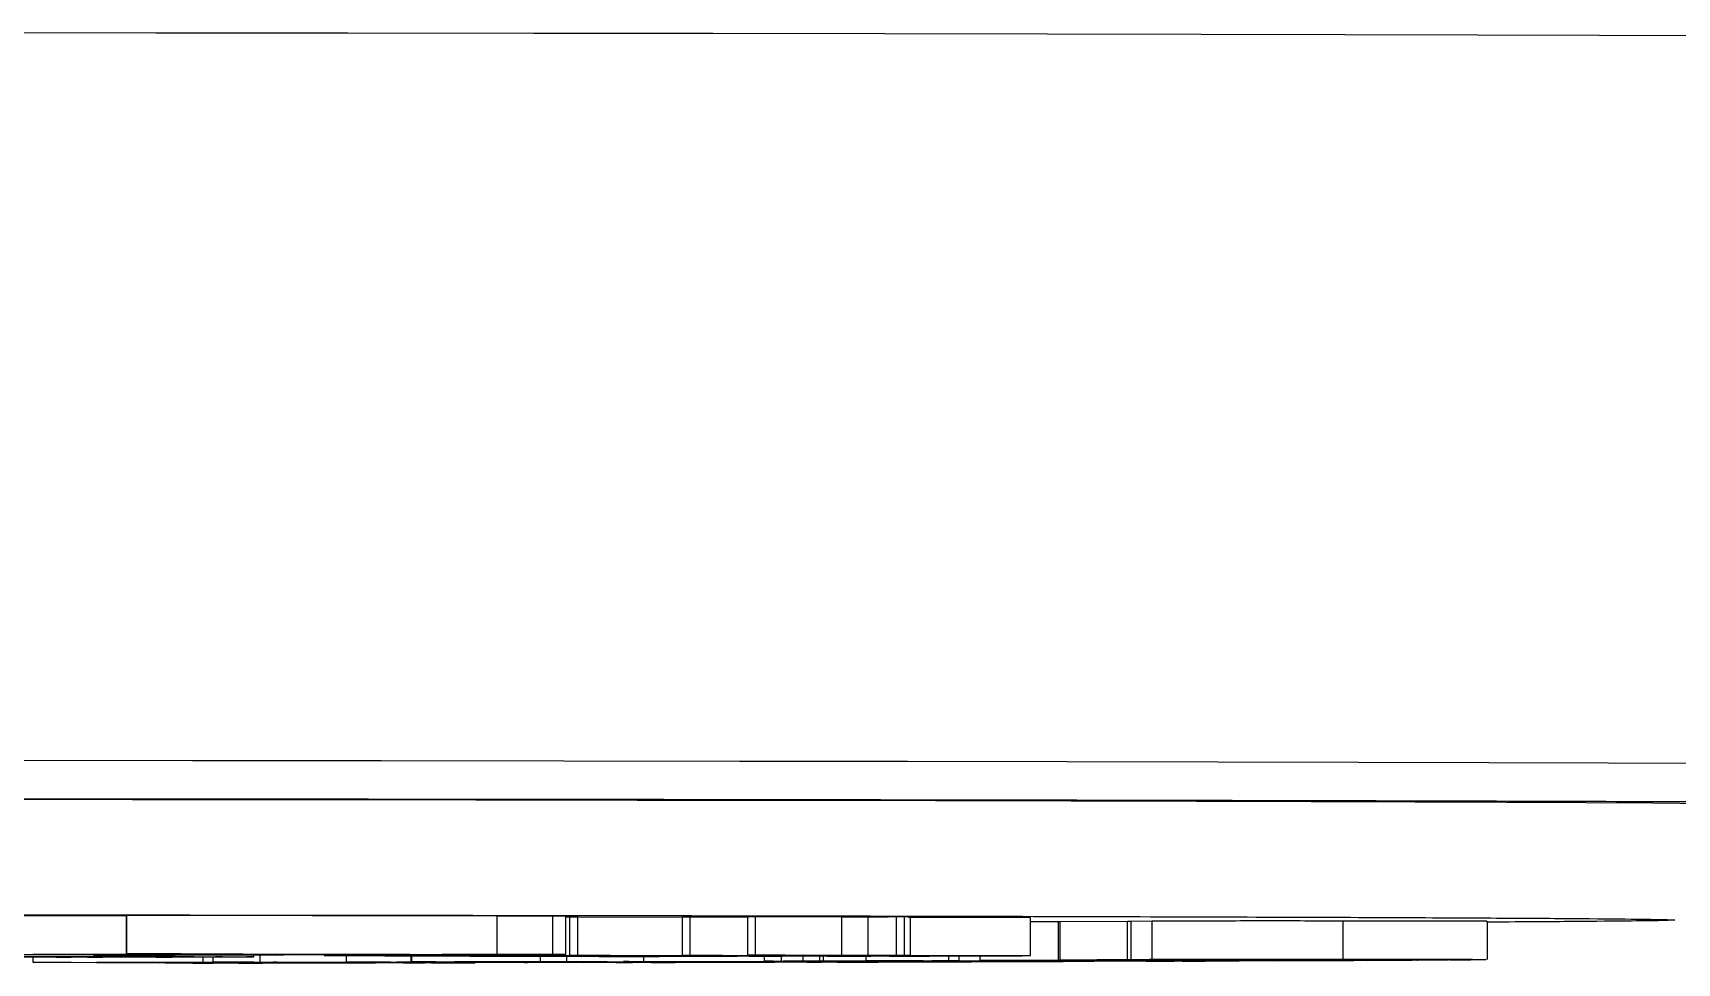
# Model space of a CAD drawing. Header units: millimetres. Extents: x 2180 to 4616, y 795 to 2518.
# Drawn here: x 3012.71 to 3055.64, y 954.83 to 979.12 of the extents above; entities that cross this region are included whole.
import ezdxf

# ---------------------------------------------------------------- set-up
doc = ezdxf.new("R2010")
doc.units = ezdxf.units.MM

msp = doc.modelspace()

# ---------------------------------------------------------------- linework, layer by layer
at = {"color": 7, "linetype": 'Continuous', "lineweight": 25}
for p, q in [((3015.158, 956.055), (3011.089, 956.061)), ((3015.168, 956.055), (3015.158, 956.055)), ((3015.158, 955.055), (3015.158, 956.055)), ((3024.831, 956.055), (3015.168, 956.07)), ((3015.168, 955.07), (3015.168, 956.07)), ((3026.29, 956.055), (3024.831, 956.055)), ((3024.831, 955.055), (3024.831, 956.055)), ((3026.623, 956.051), (3026.29, 956.055)), ((3026.29, 955.055), (3026.29, 956.055)), ((3026.623, 955.051), (3026.623, 956.051)), ((3026.735, 956.027), (3026.623, 956.027)), ((3026.941, 956.031), (3026.735, 956.03)), ((3026.735, 955.03), (3026.735, 956.03)), ((3029.671, 956.022), (3026.941, 956.031)), ((3026.941, 955.031), (3026.941, 956.031)), ((3029.876, 956.032), (3029.671, 956.03)), ((3029.671, 955.03), (3029.671, 956.03)), ((3031.374, 956.027), (3029.876, 956.032)), ((3029.876, 955.032), (3029.876, 956.032)), ((3031.579, 956.036), (3031.374, 956.034)), ((3031.374, 955.034), (3031.374, 956.034)), ((3033.832, 956.028), (3031.579, 956.036)), ((3031.579, 955.036), (3031.579, 956.036)), ((3033.832, 955.028), (3033.832, 956.028)), ((3034.515, 956.03), (3034.515, 955.03)), ((3035.468, 956.034), (3035.255, 956.034)), ((3035.255, 955.034), (3035.255, 956.034)), ((3035.468, 955.034), (3035.468, 956.034)), ((3035.625, 955.03), (3035.625, 956.03)), ((3038.758, 955.023), (3038.758, 956.023)), ((3039.475, 955.906), (3038.758, 955.903)), ((3039.534, 955.906), (3039.475, 955.906)), ((3039.475, 955.906), (3039.475, 954.906)), ((3041.289, 955.916), (3039.534, 955.906)), ((3039.534, 954.906), (3039.534, 955.906)), ((3041.381, 955.916), (3041.289, 955.916)), ((3041.289, 954.916), (3041.289, 955.916)), ((3041.934, 955.922), (3041.381, 955.917)), ((3041.381, 954.917), (3041.381, 955.917)), ((3041.934, 954.922), (3041.934, 955.922)), ((3046.922, 954.927), (3046.922, 955.927)), ((3050.685, 954.92), (3050.685, 955.92)), ((3055.527, 955.956), (3055.579, 955.953)), ((3011.089, 955.061), (3015.158, 955.055)), ((3014.914, 955.054), (3012.71, 955.057)), ((3014.295, 955.033), (3014.295, 955.055)), ((3015.499, 955.032), (3014.295, 955.033)), ((3015.158, 955.055), (3018.204, 955.064)), ((3015.312, 955.068), (3015.168, 955.07)), ((3015.168, 955.07), (3024.831, 955.055)), ((3019.265, 955.047), (3015.761, 955.053)), ((3019.052, 955.063), (3016.005, 955.054)), ((3016.005, 955.054), (3019.509, 955.048)), ((3016.421, 955.039), (3016.421, 955.052)), ((3016.421, 955.039), (3019.265, 955.047)), ((3018.204, 955.064), (3016.791, 955.066)), ((3020.112, 955.046), (3016.945, 955.037)), ((3018.486, 954.991), (3018.486, 955.041)), ((3018.652, 954.852), (3018.652, 955.042)), ((3022.555, 955.057), (3019.052, 955.063)), ((3019.509, 955.062), (3019.509, 955.048)), ((3019.509, 955.048), (3022.555, 955.057)), ((3024.068, 955.04), (3020.112, 955.046)), ((3020.319, 955.046), (3020.319, 955.024)), ((3020.319, 955.024), (3020.525, 955.025)), ((3023.403, 955.056), (3020.356, 955.047)), ((3020.356, 955.047), (3022.165, 955.044)), ((3020.525, 955.025), (3020.525, 955.045)), ((3020.525, 955.025), (3021.904, 955.021)), ((3020.898, 954.856), (3020.898, 955.022)), ((3028.638, 954.996), (3021.37, 955.021)), ((3021.904, 955.021), (3021.904, 955.043)), ((3022.165, 955.044), (3022.165, 955.052)), ((3022.165, 955.044), (3023.718, 955.045)), ((3026.453, 955.024), (3022.376, 955.019)), ((3022.376, 955.019), (3023.65, 955.015)), ((3022.593, 954.858), (3022.593, 955.017)), ((3022.6, 955.017), (3022.6, 954.858)), ((3026.623, 955.051), (3023.403, 955.056)), ((3023.65, 955.021), (3023.65, 955.015)), ((3023.65, 955.015), (3027.727, 955.02)), ((3023.718, 955.055), (3023.718, 955.045)), ((3023.718, 955.045), (3024.068, 955.04)), ((3024.068, 955.04), (3024.068, 955.055)), ((3028.197, 955.018), (3024.12, 955.013)), ((3024.12, 955.013), (3025.358, 955.009)), ((3024.831, 955.055), (3026.29, 955.055)), ((3025.358, 955.015), (3025.358, 955.009)), ((3025.358, 955.009), (3029.435, 955.014)), ((3029.907, 955.012), (3025.831, 955.007)), ((3026.29, 955.055), (3026.623, 955.051)), ((3027.727, 955.02), (3026.453, 955.024)), ((3026.735, 955.03), (3026.941, 955.031)), ((3026.83, 955.027), (3026.843, 955.025)), ((3026.843, 955.025), (3031.423, 955.009)), ((3026.941, 955.031), (3030.429, 955.019)), ((3034.145, 955.005), (3027.786, 955.027)), ((3029.435, 955.014), (3028.197, 955.018)), ((3029.671, 955.03), (3029.876, 955.032)), ((3029.876, 955.032), (3032.674, 955.022)), ((3031.104, 955.008), (3029.907, 955.012)), ((3030.429, 955.019), (3032.319, 955.022)), ((3032.319, 955.022), (3030.721, 955.027)), ((3032.828, 955.02), (3030.937, 955.018)), ((3030.937, 955.018), (3033.447, 955.009)), ((3031.374, 955.034), (3031.579, 955.036)), ((3031.423, 955.009), (3031.423, 955.014)), ((3031.423, 955.009), (3032.283, 955.008)), ((3031.579, 955.036), (3033.832, 955.028)), ((3032.283, 955.008), (3032.283, 955.011)), ((3034.387, 955.025), (3032.424, 955.031)), ((3032.674, 955.022), (3032.674, 955.03)), ((3032.674, 955.022), (3034.387, 955.025)), ((3032.821, 954.881), (3032.821, 955.009)), ((3035.699, 955.01), (3032.828, 955.02)), ((3034.895, 955.023), (3033.182, 955.021)), ((3033.182, 955.021), (3035.073, 955.014)), ((3033.447, 955.009), (3033.447, 955.018)), ((3033.447, 955.009), (3034.59, 955.008)), ((3034.014, 955.028), (3035.579, 955.022)), ((3034.59, 955.008), (3034.59, 955.014)), ((3038.093, 955.012), (3034.895, 955.023)), ((3035.073, 955.014), (3035.073, 955.022)), ((3035.073, 955.014), (3036.123, 955.013)), ((3035.255, 955.034), (3035.468, 955.034)), ((3036.123, 955.013), (3035.699, 955.01)), ((3035.722, 955.022), (3037.394, 955.016)), ((3036.123, 955.013), (3036.123, 955.018)), ((3036.629, 954.894), (3036.629, 955.017)), ((3036.895, 954.893), (3036.895, 955.016)), ((3037.394, 955.016), (3038.54, 955.015)), ((3037.439, 954.897), (3037.439, 955.014)), ((3038.54, 955.015), (3038.093, 955.012)), ((3038.758, 955.023), (3038.717, 955.02)), ((3012.72, 954.845), (3012.72, 954.984)), ((3012.72, 954.845), (3017.156, 954.85)), ((3012.874, 954.844), (3012.72, 954.845)), ((3013.101, 954.844), (3012.874, 954.844)), ((3013.322, 954.995), (3013.322, 954.996)), ((3013.322, 954.996), (3014.822, 954.996)), ((3013.322, 954.996), (3013.322, 954.996)), ((3013.48, 954.995), (3013.322, 954.995)), ((3013.322, 954.986), (3013.322, 954.995)), ((3014.532, 954.986), (3013.322, 954.986)), ((3013.322, 954.986), (3013.322, 954.986)), ((3013.322, 954.986), (3013.48, 954.986)), ((3013.48, 954.986), (3013.48, 954.995)), ((3017.36, 954.83), (3013.712, 954.844)), ((3013.716, 954.987), (3013.716, 954.995)), ((3014.137, 954.991), (3014.137, 954.995)), ((3014.743, 954.991), (3014.137, 954.991)), ((3014.137, 954.991), (3014.137, 954.987)), ((3014.716, 954.991), (3014.137, 954.991)), ((3014.374, 954.995), (3014.664, 954.995)), ((3014.374, 954.986), (3014.374, 954.991)), ((3014.374, 954.986), (3014.532, 954.986)), ((3014.436, 954.845), (3016.018, 954.839)), ((3014.532, 954.986), (3014.532, 954.991)), ((3014.532, 954.986), (3014.532, 954.986)), ((3015.908, 954.848), (3014.64, 954.846)), ((3014.716, 954.997), (3014.716, 954.991)), ((3015.611, 954.986), (3014.743, 954.991)), ((3014.822, 954.996), (3014.822, 954.997)), ((3015.137, 954.991), (3015.927, 954.987)), ((3016.348, 954.986), (3015.611, 954.986)), ((3015.927, 954.987), (3015.927, 954.996)), ((3016.018, 954.839), (3017.332, 954.841)), ((3016.085, 954.993), (3016.085, 954.996)), ((3017.484, 954.84), (3016.17, 954.838)), ((3016.17, 954.838), (3018.085, 954.831)), ((3016.19, 954.986), (3016.19, 954.996)), ((3016.19, 954.986), (3016.348, 954.986)), ((3016.348, 954.986), (3016.348, 954.996)), ((3016.348, 954.986), (3016.348, 954.986)), ((3016.887, 954.829), (3016.887, 954.832)), ((3017.039, 954.828), (3016.887, 954.829)), ((3016.887, 954.829), (3017.158, 954.829)), ((3021.656, 954.834), (3017.039, 954.828)), ((3017.156, 954.85), (3017.156, 954.984)), ((3017.156, 954.85), (3018.524, 954.847)), ((3017.158, 954.829), (3017.158, 954.831)), ((3017.423, 954.851), (3017.423, 954.985)), ((3017.423, 954.851), (3018.652, 954.852)), ((3017.606, 954.85), (3017.423, 954.851)), ((3017.528, 954.844), (3017.528, 954.85)), ((3017.68, 954.844), (3017.528, 954.844)), ((3017.528, 954.844), (3017.8, 954.844)), ((3017.86, 954.85), (3017.606, 954.85)), ((3017.8, 954.844), (3019.304, 954.839)), ((3018.524, 954.847), (3018.347, 954.847)), ((3022.857, 954.837), (3018.486, 954.85)), ((3018.524, 954.847), (3018.524, 954.85)), ((3018.652, 954.852), (3025.538, 954.845)), ((3018.697, 954.831), (3019.874, 954.832)), ((3019.033, 954.838), (3018.93, 954.839)), ((3019.07, 954.85), (3018.985, 954.85)), ((3018.985, 954.85), (3023.111, 954.838)), ((3019.304, 954.839), (3019.033, 954.838)), ((3026.846, 954.841), (3019.07, 954.85)), ((3019.304, 954.839), (3019.304, 954.848)), ((3019.874, 954.832), (3019.874, 954.846)), ((3020.882, 954.838), (3020.882, 954.843)), ((3020.882, 954.838), (3021.157, 954.838)), ((3020.898, 954.856), (3022.593, 954.858)), ((3021.081, 954.855), (3020.898, 954.856)), ((3021.42, 954.856), (3021.081, 954.855)), ((3021.157, 954.838), (3021.157, 954.842)), ((3021.157, 954.838), (3021.656, 954.834)), ((3021.656, 954.834), (3021.656, 954.841)), ((3025.623, 954.845), (3022.046, 954.856)), ((3022.3, 954.856), (3027.101, 954.842)), ((3022.402, 954.857), (3022.359, 954.857)), ((3022.381, 954.835), (3022.381, 954.839)), ((3022.381, 954.835), (3022.72, 954.836)), ((3022.566, 954.835), (3022.381, 954.835)), ((3022.595, 954.858), (3022.402, 954.857)), ((3024.261, 954.837), (3022.566, 954.835)), ((3022.593, 954.858), (3022.6, 954.858)), ((3022.6, 954.858), (3025.968, 954.865)), ((3022.72, 954.836), (3022.72, 954.838)), ((3023.111, 954.838), (3023.111, 954.846)), ((3028.235, 954.846), (3023.223, 954.858)), ((3023.737, 954.838), (3023.737, 954.845)), ((3023.737, 954.838), (3024.076, 954.838)), ((3023.839, 954.859), (3026.012, 954.854)), ((3024.984, 954.862), (3023.905, 954.86)), ((3024.076, 954.838), (3024.076, 954.845)), ((3024.076, 954.838), (3024.261, 954.837)), ((3024.261, 954.837), (3024.261, 954.844)), ((3025.538, 954.845), (3025.623, 954.845)), ((3025.538, 954.845), (3025.538, 954.845)), ((3025.831, 955.007), (3027.028, 955.003)), ((3025.968, 954.865), (3025.968, 955.005)), ((3025.968, 954.865), (3027.584, 954.863)), ((3026.012, 954.854), (3027.13, 954.856)), ((3027.34, 954.855), (3026.222, 954.853)), ((3026.222, 954.853), (3028.852, 954.847)), ((3026.645, 955.002), (3026.645, 954.866)), ((3026.645, 954.866), (3028.66, 954.871)), ((3026.873, 954.865), (3026.645, 954.866)), ((3027.101, 954.842), (3026.846, 954.841)), ((3027.085, 954.866), (3026.873, 954.865)), ((3026.95, 954.859), (3027.182, 954.86)), ((3027.16, 954.859), (3026.95, 954.859)), ((3027.028, 955.009), (3027.028, 955.003)), ((3027.028, 955.003), (3031.104, 955.008)), ((3027.101, 954.842), (3027.101, 954.848)), ((3027.13, 954.856), (3027.13, 954.859)), ((3027.182, 954.86), (3029.25, 954.855)), ((3027.584, 954.863), (3027.461, 954.862)), ((3031.222, 955.006), (3027.501, 955.001)), ((3027.501, 955.001), (3028.009, 954.999)), ((3033.147, 954.855), (3027.707, 954.866)), ((3027.939, 954.844), (3027.939, 954.846)), ((3028.149, 954.844), (3027.939, 954.844)), ((3027.939, 954.844), (3028.17, 954.844)), ((3028.009, 954.999), (3028.009, 955.002)), ((3028.009, 954.999), (3029.06, 954.999)), ((3032.078, 954.851), (3028.149, 954.844)), ((3028.17, 954.846), (3028.17, 954.844)), ((3030.745, 954.862), (3028.271, 954.867)), ((3028.287, 954.869), (3028.676, 954.87)), ((3029.06, 954.999), (3028.638, 954.996)), ((3028.66, 954.871), (3028.66, 954.996)), ((3029.019, 954.855), (3028.879, 954.855)), ((3029.25, 954.855), (3029.019, 954.855)), ((3029.06, 954.999), (3029.06, 955.003)), ((3029.25, 954.855), (3029.25, 954.863)), ((3029.48, 954.847), (3029.48, 954.863)), ((3029.48, 954.847), (3030.481, 954.849)), ((3030.481, 954.849), (3030.481, 954.861)), ((3031.525, 954.864), (3030.745, 954.862)), ((3030.872, 954.855), (3030.872, 954.86)), ((3030.872, 954.855), (3031.134, 954.855)), ((3031.787, 954.864), (3030.972, 954.862)), ((3030.972, 954.862), (3033.711, 954.857)), ((3031.134, 954.855), (3031.134, 954.859)), ((3031.134, 954.855), (3032.078, 954.851)), ((3031.965, 955.005), (3031.222, 955.006)), ((3036.225, 954.86), (3031.787, 954.864)), ((3031.806, 955.006), (3031.806, 954.877)), ((3032.283, 955.008), (3031.965, 955.005)), ((3032.078, 954.851), (3032.078, 954.857)), ((3032.256, 954.88), (3032.256, 955.008)), ((3032.624, 954.867), (3032.28, 954.865)), ((3032.28, 954.865), (3036.154, 954.862)), ((3032.921, 954.853), (3032.921, 954.856)), ((3032.921, 954.853), (3033.133, 954.854)), ((3033.151, 954.853), (3032.921, 954.853)), ((3033.133, 954.854), (3033.133, 954.855)), ((3034.777, 954.857), (3033.151, 954.853)), ((3033.256, 954.882), (3033.256, 955.008)), ((3033.353, 954.883), (3033.353, 955.007)), ((3033.353, 954.883), (3035.468, 954.881)), ((3033.711, 954.857), (3033.711, 954.862)), ((3034.59, 955.008), (3034.145, 955.005)), ((3034.335, 954.857), (3034.335, 954.862)), ((3034.335, 954.857), (3034.547, 954.857)), ((3034.466, 954.886), (3034.466, 955.007)), ((3034.466, 954.886), (3036.629, 954.894)), ((3034.732, 954.886), (3034.466, 954.886)), ((3034.547, 954.857), (3034.547, 954.862)), ((3034.547, 954.857), (3034.777, 954.857)), ((3035.354, 954.888), (3034.732, 954.886)), ((3034.732, 954.87), (3034.732, 954.886)), ((3034.777, 954.857), (3034.777, 954.861)), ((3035.468, 954.881), (3035.362, 954.88)), ((3042.287, 954.88), (3035.951, 954.888)), ((3037.215, 954.862), (3036.225, 954.86)), ((3036.895, 954.893), (3036.273, 954.891)), ((3036.384, 954.89), (3036.384, 954.892)), ((3036.384, 954.89), (3042.72, 954.882)), ((3036.566, 954.874), (3036.566, 954.888)), ((3036.566, 954.874), (3038.132, 954.879)), ((3036.814, 954.874), (3036.566, 954.874)), ((3036.629, 954.894), (3036.895, 954.893)), ((3036.774, 954.862), (3036.986, 954.863)), ((3037.003, 954.874), (3036.814, 954.874)), ((3036.986, 954.863), (3037.215, 954.862)), ((3037.439, 954.897), (3039.475, 954.906)), ((3038.761, 954.894), (3037.439, 954.897)), ((3039.284, 954.872), (3037.876, 954.875)), ((3038.132, 954.879), (3038.132, 954.886)), ((3038.132, 954.879), (3038.38, 954.878)), ((3038.38, 954.878), (3038.224, 954.878)), ((3038.336, 954.876), (3038.336, 954.878)), ((3038.336, 954.876), (3040.407, 954.873)), ((3038.38, 954.878), (3038.38, 954.885)), ((3038.433, 954.897), (3038.986, 954.895)), ((3039.31, 954.904), (3038.527, 954.9)), ((3038.986, 954.895), (3038.761, 954.894)), ((3038.986, 954.895), (3038.986, 954.902)), ((3039.245, 954.869), (3039.245, 954.872)), ((3045.046, 954.887), (3039.31, 954.904)), ((3039.475, 954.906), (3045.214, 954.889)), ((3039.534, 954.906), (3041.289, 954.916)), ((3039.827, 954.906), (3039.534, 954.906)), ((3039.917, 954.907), (3039.827, 954.906)), ((3039.977, 954.871), (3039.972, 954.871)), ((3040.407, 954.873), (3040.407, 954.883)), ((3047.423, 954.902), (3040.468, 954.907)), ((3041.027, 954.913), (3040.526, 954.91)), ((3040.753, 954.909), (3040.753, 954.911)), ((3040.753, 954.909), (3043.768, 954.907)), ((3041.289, 954.916), (3043.14, 954.916)), ((3041.381, 954.917), (3041.934, 954.922)), ((3041.686, 954.917), (3041.381, 954.917)), ((3041.759, 954.918), (3041.686, 954.917)), ((3041.776, 954.877), (3041.776, 954.881)), ((3041.776, 954.877), (3042.399, 954.879)), ((3042.042, 954.876), (3041.776, 954.877)), ((3044.205, 954.884), (3042.042, 954.876)), ((3049.503, 954.915), (3042.273, 954.919)), ((3042.399, 954.879), (3042.501, 954.879)), ((3042.472, 954.92), (3049.701, 954.917)), ((3042.72, 954.882), (3042.72, 954.894)), ((3043.14, 954.916), (3043.14, 954.918)), ((3043.14, 954.916), (3043.146, 954.916)), ((3043.146, 954.916), (3043.146, 954.918)), ((3043.317, 954.882), (3043.317, 954.892)), ((3043.317, 954.882), (3043.94, 954.884)), ((3043.364, 954.913), (3043.364, 954.918)), ((3043.655, 954.912), (3043.364, 954.913)), ((3043.364, 954.913), (3043.472, 954.913)), ((3043.472, 954.913), (3043.472, 954.918)), ((3043.472, 954.913), (3046.34, 954.911)), ((3043.768, 954.907), (3044.288, 954.91)), ((3043.94, 954.884), (3043.94, 954.89)), ((3043.94, 954.884), (3044.205, 954.884)), ((3044.581, 954.909), (3044.061, 954.906)), ((3044.061, 954.906), (3047.708, 954.903)), ((3044.205, 954.884), (3044.205, 954.889)), ((3047.196, 954.897), (3045.046, 954.887)), ((3045.214, 954.889), (3045.214, 954.903)), ((3045.214, 954.889), (3046.177, 954.894)), ((3045.439, 954.899), (3045.439, 954.903)), ((3045.439, 954.899), (3045.62, 954.9)), ((3045.62, 954.9), (3045.62, 954.903)), ((3045.62, 954.9), (3047.196, 954.897)), ((3046.232, 954.91), (3046.038, 954.91)), ((3046.34, 954.911), (3046.232, 954.91)), ((3046.34, 954.911), (3046.34, 954.917)), ((3047.196, 954.897), (3047.196, 954.902)), ((3047.542, 954.9), (3047.65, 954.901)), ((3047.835, 954.9), (3047.542, 954.9)), ((3047.708, 954.903), (3047.708, 954.916)), ((3047.773, 954.912), (3047.773, 954.916)), ((3047.773, 954.912), (3047.96, 954.913)), ((3049.661, 954.91), (3047.835, 954.9)), ((3047.96, 954.913), (3047.96, 954.916)), ((3047.96, 954.913), (3049.661, 954.91)), ((3048.259, 954.904), (3048.259, 954.916)), ((3048.259, 954.904), (3048.723, 954.907)), ((3049.711, 954.913), (3049.798, 954.914)), ((3050.015, 954.913), (3049.711, 954.913)), ((3050.545, 954.917), (3050.015, 954.913)), ((3050.613, 954.918), (3050.545, 954.917))]:
    msp.add_line(p, q, dxfattribs=at)
at = {"color": 7, "linetype": 'Continuous', "lineweight": 25, "flags": 128}
for points in [[(3063.906, 979.001), (3063.115, 979.006), (3061.245, 979.017), (3059.031, 979.028), (3056.483, 979.038), (3053.613, 979.048), (3050.434, 979.057), (3046.961, 979.066), (3043.211, 979.075), (3039.199, 979.083), (3034.946, 979.09), (3030.471, 979.097), (3025.795, 979.103), (3020.939, 979.108), (3015.925, 979.113), (3010.778, 979.116)], [(3065.789, 959.984), (3064.648, 959.995), (3063.157, 960.006), (3061.321, 960.017), (3059.15, 960.027), (3056.652, 960.038), (3053.84, 960.047), (3050.725, 960.057), (3047.323, 960.066), (3043.648, 960.074), (3039.717, 960.082), (3035.548, 960.089), (3031.159, 960.096), (3026.571, 960.102), (3021.804, 960.107), (3016.88, 960.112), (3011.822, 960.116), (3006.651, 960.119), (3001.392, 960.121)], [(3058.579, 958.953), (3058.535, 958.958), (3058.179, 958.969), (3057.469, 958.98), (3056.408, 958.99), (3055.001, 959.001), (3053.257, 959.011), (3051.182, 959.021), (3048.789, 959.03), (3046.088, 959.039), (3043.092, 959.048), (3039.818, 959.056), (3036.281, 959.064), (3032.499, 959.071), (3028.491, 959.078), (3024.276, 959.084), (3019.876, 959.089), (3015.313, 959.094), (3010.609, 959.097)], [(3010.902, 954.991), (3011.088, 954.993), (3011.626, 954.995), (3012.465, 954.997), (3013.522, 954.998), (3014.694, 954.999), (3015.866, 954.998), (3016.923, 954.997), (3017.762, 954.995), (3018.301, 954.993), (3018.486, 954.991), (3018.301, 954.988), (3017.762, 954.986), (3016.923, 954.984), (3015.866, 954.983), (3014.694, 954.983), (3013.522, 954.983), (3012.465, 954.984), (3011.626, 954.986), (3011.088, 954.988), (3010.902, 954.991)], [(3011.723, 954.991), (3011.902, 954.993), (3012.418, 954.995), (3013.209, 954.996), (3014.178, 954.997), (3015.21, 954.997), (3016.18, 954.996), (3016.97, 954.995), (3017.486, 954.993), (3017.666, 954.991), (3017.486, 954.988), (3016.97, 954.987), (3016.18, 954.985), (3015.21, 954.984), (3014.178, 954.984), (3013.209, 954.985), (3012.418, 954.987), (3011.902, 954.988), (3011.723, 954.991)]]:
    msp.add_lwpolyline(points, dxfattribs=at)
at = {"color": 7, "linetype": 'Continuous', "lineweight": 25}
for points, knots in [([(3064.805, 958.983), (3064.278, 958.989), (3063.216, 958.999), (3060.677, 959.015), (3057.408, 959.031), (3053.345, 959.046), (3048.534, 959.06), (3043.041, 959.073), (3036.948, 959.084), (3030.345, 959.095), (3023.366, 959.103), (3016.123, 959.11), (3008.746, 959.116), (3003.709, 959.118), (3001.213, 959.119)], [0, 0, 0, 0, 0.079959, 0.161371, 0.244142, 0.328893, 0.414217, 0.5, 0.585778, 0.671102, 0.755858, 0.838624, 0.920039, 1, 1, 1, 1]), ([(2918.634, 955.956), (2918.681, 955.959), (2918.788, 955.967), (2919.658, 955.98), (2921.139, 955.994), (2923.314, 956.007), (2926.144, 956.021), (2929.658, 956.033), (2933.813, 956.046), (2938.556, 956.057), (2943.817, 956.067), (2949.509, 956.076), (2955.532, 956.083), (2961.755, 956.089), (2968.121, 956.094), (2974.473, 956.097), (2980.812, 956.099), (2987.079, 956.1), (2993.346, 956.099), (2999.685, 956.097), (3006.038, 956.094), (3012.403, 956.089), (3018.627, 956.083), (3024.649, 956.076), (3030.341, 956.067), (3035.603, 956.057), (3040.346, 956.046), (3044.5, 956.033), (3048.014, 956.021), (3050.845, 956.007), (3053.02, 955.994), (3054.501, 955.98), (3055.372, 955.967), (3055.479, 955.959), (3055.527, 955.956)], [0, 0, 0, 0, 0.023828, 0.053273, 0.084485, 0.115699, 0.147957, 0.180726, 0.213842, 0.247136, 0.28043, 0.313546, 0.346314, 0.378573, 0.409785, 0.440999, 0.470442, 0.499888, 0.529332, 0.558778, 0.58999, 0.621203, 0.653462, 0.68623, 0.719347, 0.752641, 0.785934, 0.819051, 0.851819, 0.884078, 0.915289, 0.946503, 0.975948, 1, 1, 1, 1]), ([(3034.515, 956.03), (3034.396, 956.029), (3034.216, 956.029), (3033.988, 956.029), (3033.884, 956.028), (3033.832, 956.028)], [0, 0, 0, 0, 0.498826, 0.749076, 1, 1, 1, 1]), ([(3035.255, 956.034), (3035.209, 956.033), (3035.116, 956.033), (3034.918, 956.031), (3034.676, 956.03), (3034.515, 956.03)], [0, 0, 0, 0, 0.251433, 0.502936, 1, 1, 1, 1]), ([(3035.589, 956.03), (3035.593, 956.031), (3035.602, 956.032), (3035.516, 956.033), (3035.468, 956.034)], [0, 0, 0, 0, 0.431539, 1, 1, 1, 1]), ([(3038.758, 956.023), (3038.441, 956.023), (3037.808, 956.023), (3036.738, 956.022), (3035.993, 956.022), (3035.579, 956.022)], [0, 0, 0, 0, 0.307787, 0.615394, 1, 1, 1, 1]), ([(3046.922, 955.927), (3046.255, 955.928), (3045.227, 955.928), (3043.823, 955.928), (3042.905, 955.926), (3042.245, 955.924), (3042.038, 955.923), (3041.934, 955.922)], [0, 0, 0, 0, 0.3203787, 0.4942376, 0.6691493, 0.8330428, 1, 1, 1, 1]), ([(3050.659, 955.92), (3050.665, 955.92), (3050.708, 955.921), (3050.461, 955.923), (3049.868, 955.925), (3048.653, 955.926), (3047.583, 955.927), (3046.922, 955.927)], [0, 0, 0, 0, 0.030225, 0.211144, 0.392436, 0.624543, 1, 1, 1, 1]), ([(3055.579, 955.953), (3055.523, 955.949), (3055.412, 955.94), (3054.516, 955.926), (3052.974, 955.913), (3051.661, 955.903), (3050.713, 955.899), (3050.685, 955.899)], [0, 0, 0, 0, 0.2407893, 0.4815888, 0.73683, 0.9920914, 1, 1, 1, 1]), ([(3006.199, 955.046), (3006.868, 955.045), (3008.121, 955.045), (3009.936, 955.046), (3011.98, 955.048), (3013.636, 955.051), (3014.586, 955.053), (3014.914, 955.054)], [0, 0, 0, 0, 0.198997, 0.37265, 0.545625, 0.843257, 1, 1, 1, 1]), ([(3015.761, 955.053), (3015.338, 955.052), (3014.272, 955.049), (3012.049, 955.046), (3009.109, 955.044), (3007.199, 955.045), (3006.248, 955.045)], [0, 0, 0, 0, 0.185716, 0.467958, 0.734859, 1, 1, 1, 1]), ([(3014.295, 955.033), (3014.498, 955.033), (3014.904, 955.035), (3015.46, 955.036), (3015.966, 955.038), (3016.27, 955.039), (3016.421, 955.039)], [0, 0, 0, 0, 0.281624, 0.563251, 0.781619, 1, 1, 1, 1]), ([(3016.791, 955.066), (3016.654, 955.066), (3016.38, 955.067), (3015.891, 955.067), (3015.524, 955.068), (3015.312, 955.068)], [0, 0, 0, 0, 0.295972, 0.59215, 1, 1, 1, 1]), ([(3016.945, 955.037), (3016.752, 955.036), (3016.407, 955.035), (3015.927, 955.034), (3015.642, 955.033), (3015.499, 955.032)], [0, 0, 0, 0, 0.388154, 0.694028, 1, 1, 1, 1]), ([(3021.37, 955.021), (3021.279, 955.021), (3021.098, 955.022), (3020.758, 955.023), (3020.48, 955.023), (3020.319, 955.024)], [0, 0, 0, 0, 0.297034, 0.594269, 1, 1, 1, 1]), ([(3021.904, 955.021), (3022.471, 955.021), (3023.581, 955.023), (3025.231, 955.025), (3026.297, 955.027), (3026.83, 955.027)], [0, 0, 0, 0, 0.343183, 0.671556, 1, 1, 1, 1]), ([(3027.786, 955.027), (3027.695, 955.027), (3027.514, 955.028), (3027.174, 955.029), (3026.896, 955.029), (3026.735, 955.03)], [0, 0, 0, 0, 0.297034, 0.594269, 1, 1, 1, 1]), ([(3030.721, 955.027), (3030.631, 955.028), (3030.45, 955.028), (3030.11, 955.029), (3029.832, 955.03), (3029.671, 955.03)], [0, 0, 0, 0, 0.29737, 0.594968, 1, 1, 1, 1]), ([(3032.424, 955.031), (3032.334, 955.032), (3032.153, 955.032), (3031.813, 955.033), (3031.535, 955.034), (3031.374, 955.034)], [0, 0, 0, 0, 0.297034, 0.594269, 1, 1, 1, 1]), ([(3033.832, 955.028), (3033.938, 955.028), (3034.099, 955.029), (3034.333, 955.029), (3034.455, 955.03), (3034.515, 955.03)], [0, 0, 0, 0, 0.498374, 0.749082, 1, 1, 1, 1]), ([(3035.132, 955.028), (3035.003, 955.027), (3034.721, 955.027), (3034.327, 955.027), (3034.092, 955.027), (3034.014, 955.028)], [0, 0, 0, 0, 0.360389, 0.789524, 1, 1, 1, 1]), ([(3034.515, 955.03), (3034.622, 955.03), (3034.834, 955.031), (3035.055, 955.032), (3035.183, 955.033), (3035.255, 955.034)], [0, 0, 0, 0, 0.308082, 0.61489, 1, 1, 1, 1]), ([(3035.617, 955.03), (3035.6, 955.029), (3035.561, 955.029), (3035.349, 955.028), (3035.18, 955.028), (3035.132, 955.028)], [0, 0, 0, 0, 0.357282, 0.813025, 1, 1, 1, 1]), ([(3035.468, 955.034), (3035.52, 955.033), (3035.602, 955.032), (3035.606, 955.031), (3035.608, 955.03)], [0, 0, 0, 0, 0.6302091, 1, 1, 1, 1]), ([(3035.579, 955.022), (3035.91, 955.022), (3036.572, 955.022), (3037.644, 955.023), (3038.36, 955.023), (3038.758, 955.023)], [0, 0, 0, 0, 0.30739, 0.614857, 1, 1, 1, 1]), ([(3038.717, 955.02), (3038.604, 955.02), (3038.107, 955.021), (3037.026, 955.021), (3036.14, 955.021), (3035.722, 955.022)], [0, 0, 0, 0, 0.135558, 0.592517, 1, 1, 1, 1]), ([(3013.712, 954.844), (3013.681, 954.844), (3013.631, 954.844), (3013.521, 954.845), (3013.411, 954.845), (3013.263, 954.845), (3013.165, 954.844), (3013.101, 954.844)], [0, 0, 0, 0, 0.23968, 0.390629, 0.542071, 0.705503, 1, 1, 1, 1]), ([(3013.716, 954.995), (3013.715, 954.995), (3013.713, 954.995), (3013.683, 954.995), (3013.643, 954.995), (3013.574, 954.995), (3013.518, 954.995), (3013.48, 954.995)], [0, 0, 0, 0, 0.250411, 0.398556, 0.54744, 0.686236, 1, 1, 1, 1]), ([(3013.48, 954.986), (3013.525, 954.986), (3013.588, 954.986), (3013.66, 954.986), (3013.697, 954.986), (3013.715, 954.987), (3013.716, 954.987), (3013.716, 954.987)], [0, 0, 0, 0, 0.364031, 0.510061, 0.655864, 0.843841, 1, 1, 1, 1]), ([(3014.137, 954.995), (3014.139, 954.995), (3014.142, 954.995), (3014.173, 954.995), (3014.223, 954.995), (3014.293, 954.995), (3014.347, 954.995), (3014.374, 954.995)], [0, 0, 0, 0, 0.222894, 0.384836, 0.547319, 0.773072, 1, 1, 1, 1]), ([(3014.137, 954.987), (3014.139, 954.987), (3014.142, 954.987), (3014.171, 954.986), (3014.219, 954.986), (3014.289, 954.986), (3014.344, 954.986), (3014.374, 954.986)], [0, 0, 0, 0, 0.210223, 0.375759, 0.542534, 0.746796, 1, 1, 1, 1]), ([(3014.64, 954.846), (3014.58, 954.846), (3014.482, 954.846), (3014.398, 954.846), (3014.366, 954.846), (3014.379, 954.845), (3014.416, 954.845), (3014.436, 954.845)], [0, 0, 0, 0, 0.300073, 0.489629, 0.647488, 0.805846, 1, 1, 1, 1]), ([(3014.664, 954.995), (3014.806, 954.995), (3015.032, 954.995), (3015.317, 954.995), (3015.503, 954.994), (3015.621, 954.994), (3015.632, 954.993), (3015.637, 954.993)], [0, 0, 0, 0, 0.272358, 0.434918, 0.598303, 0.790426, 1, 1, 1, 1]), ([(3015.637, 954.993), (3015.627, 954.993), (3015.61, 954.992), (3015.415, 954.992), (3015.196, 954.991), (3014.954, 954.991), (3014.787, 954.991), (3014.716, 954.991)], [0, 0, 0, 0, 0.330883, 0.501179, 0.670916, 0.859688, 1, 1, 1, 1]), ([(3014.822, 954.996), (3015.01, 954.996), (3015.314, 954.995), (3015.682, 954.995), (3015.911, 954.995), (3016.061, 954.994), (3016.076, 954.994), (3016.085, 954.993)], [0, 0, 0, 0, 0.3001846, 0.4844442, 0.6359343, 0.7877448, 1, 1, 1, 1]), ([(3016.085, 954.993), (3016.076, 954.993), (3016.06, 954.992), (3015.888, 954.992), (3015.625, 954.991), (3015.362, 954.991), (3015.185, 954.991), (3015.137, 954.991)], [0, 0, 0, 0, 0.267946, 0.469277, 0.670405, 0.911995, 1, 1, 1, 1]), ([(3018.347, 954.847), (3018.101, 954.847), (3017.608, 954.848), (3016.858, 954.848), (3016.263, 954.848), (3016, 954.848), (3015.908, 954.848)], [0, 0, 0, 0, 0.329191, 0.661633, 0.881808, 1, 1, 1, 1]), ([(3015.927, 954.987), (3015.94, 954.987), (3015.968, 954.986), (3016.025, 954.986), (3016.102, 954.986), (3016.159, 954.986), (3016.19, 954.986)], [0, 0, 0, 0, 0.249458, 0.50098, 0.731039, 1, 1, 1, 1]), ([(3017.158, 954.829), (3017.227, 954.829), (3017.328, 954.829), (3017.389, 954.829), (3017.408, 954.83)], [0, 0, 0, 0, 0.687811, 1, 1, 1, 1]), ([(3017.332, 954.841), (3017.45, 954.841), (3017.64, 954.841), (3017.825, 954.842), (3017.893, 954.842), (3017.853, 954.843), (3017.745, 954.843), (3017.68, 954.844)], [0, 0, 0, 0, 0.253965, 0.40631, 0.559769, 0.73662, 1, 1, 1, 1]), ([(3017.433, 954.83), (3017.433, 954.83), (3017.441, 954.83), (3017.424, 954.83), (3017.385, 954.83), (3017.36, 954.83)], [0, 0, 0, 0, 0.006784, 0.3662, 1, 1, 1, 1]), ([(3018.93, 954.839), (3018.808, 954.839), (3018.635, 954.84), (3018.297, 954.84), (3018.035, 954.84), (3017.754, 954.84), (3017.576, 954.84), (3017.484, 954.84)], [0, 0, 0, 0, 0.375008, 0.532176, 0.663237, 0.825783, 1, 1, 1, 1]), ([(3018.486, 954.85), (3018.449, 954.85), (3018.389, 954.85), (3018.274, 954.851), (3018.172, 954.851), (3018.038, 954.851), (3017.937, 954.85), (3017.87, 954.85), (3017.86, 954.85)], [0, 0, 0, 0, 0.239791, 0.395723, 0.528329, 0.660993, 0.950414, 1, 1, 1, 1]), ([(3018.085, 954.831), (3018.117, 954.831), (3018.169, 954.831), (3018.285, 954.831), (3018.414, 954.831), (3018.558, 954.831), (3018.653, 954.831), (3018.697, 954.831)], [0, 0, 0, 0, 0.2422509, 0.3981104, 0.5540249, 0.7912917, 1, 1, 1, 1]), ([(3019.874, 954.832), (3020.087, 954.833), (3020.515, 954.833), (3020.877, 954.835), (3020.997, 954.836), (3020.924, 954.837), (3020.882, 954.838)], [0, 0, 0, 0, 0.2488152, 0.5000632, 0.7136426, 1, 1, 1, 1]), ([(3022.046, 954.856), (3022.009, 954.856), (3021.949, 954.856), (3021.829, 954.856), (3021.719, 954.856), (3021.575, 954.856), (3021.484, 954.856), (3021.42, 954.856)], [0, 0, 0, 0, 0.239941, 0.39539, 0.551967, 0.684504, 1, 1, 1, 1]), ([(3022.359, 954.857), (3022.324, 954.857), (3022.259, 954.857), (3022.21, 954.857), (3022.211, 954.856), (3022.245, 954.856), (3022.283, 954.856), (3022.3, 954.856)], [0, 0, 0, 0, 0.256868, 0.47724, 0.662008, 0.845558, 1, 1, 1, 1]), ([(3023.223, 954.858), (3023.179, 954.858), (3023.109, 954.858), (3022.989, 954.858), (3022.885, 954.858), (3022.744, 954.858), (3022.655, 954.858), (3022.595, 954.858)], [0, 0, 0, 0, 0.2536824, 0.4001164, 0.52343, 0.6771969, 1, 1, 1, 1]), ([(3022.72, 954.836), (3022.781, 954.836), (3022.871, 954.836), (3022.923, 954.836), (3022.94, 954.836)], [0, 0, 0, 0, 0.671603, 1, 1, 1, 1]), ([(3022.957, 954.837), (3022.958, 954.837), (3022.966, 954.837), (3022.94, 954.837), (3022.896, 954.837), (3022.861, 954.837), (3022.857, 954.837)], [0, 0, 0, 0, 0.044219, 0.379656, 0.916945, 1, 1, 1, 1]), ([(3023.111, 954.838), (3023.144, 954.838), (3023.203, 954.837), (3023.323, 954.837), (3023.455, 954.837), (3023.6, 954.837), (3023.689, 954.837), (3023.737, 954.838)], [0, 0, 0, 0, 0.215896, 0.3853283, 0.5559542, 0.7640999, 1, 1, 1, 1]), ([(3023.905, 954.86), (3023.849, 954.86), (3023.767, 954.86), (3023.719, 954.859), (3023.723, 954.859), (3023.724, 954.859)], [0, 0, 0, 0, 0.636816, 0.940157, 1, 1, 1, 1]), ([(3023.731, 954.859), (3023.747, 954.859), (3023.773, 954.859), (3023.821, 954.859), (3023.839, 954.859)], [0, 0, 0, 0, 0.614189, 1, 1, 1, 1]), ([(3027.461, 954.862), (3027.195, 954.863), (3026.66, 954.863), (3025.893, 954.863), (3025.313, 954.863), (3025.072, 954.862), (3024.984, 954.862)], [0, 0, 0, 0, 0.3213061, 0.6452902, 0.8696576, 1, 1, 1, 1]), ([(3027.707, 954.866), (3027.649, 954.866), (3027.565, 954.866), (3027.424, 954.866), (3027.31, 954.866), (3027.194, 954.866), (3027.124, 954.866), (3027.085, 954.866)], [0, 0, 0, 0, 0.300741, 0.442976, 0.585498, 0.770192, 1, 1, 1, 1]), ([(3027.13, 954.856), (3027.226, 954.856), (3027.384, 954.856), (3027.461, 954.857), (3027.492, 954.857)], [0, 0, 0, 0, 0.608426, 1, 1, 1, 1]), ([(3027.502, 954.857), (3027.504, 954.857), (3027.517, 954.858), (3027.408, 954.858), (3027.253, 954.859), (3027.16, 954.859)], [0, 0, 0, 0, 0.107107, 0.469394, 1, 1, 1, 1]), ([(3028.879, 954.855), (3028.735, 954.855), (3028.522, 954.856), (3028.152, 954.856), (3027.869, 954.856), (3027.584, 954.856), (3027.43, 954.855), (3027.34, 954.855)], [0, 0, 0, 0, 0.337772, 0.500301, 0.664443, 0.804956, 1, 1, 1, 1]), ([(3028.271, 954.867), (3028.226, 954.867), (3028.156, 954.868), (3028.123, 954.868), (3028.14, 954.868), (3028.196, 954.868), (3028.26, 954.869), (3028.287, 954.869)], [0, 0, 0, 0, 0.273037, 0.428356, 0.583344, 0.832242, 1, 1, 1, 1]), ([(3028.17, 954.844), (3028.232, 954.845), (3028.322, 954.845), (3028.374, 954.845), (3028.363, 954.845), (3028.314, 954.846), (3028.261, 954.846), (3028.235, 954.846)], [0, 0, 0, 0, 0.358471, 0.509487, 0.66217, 0.836846, 1, 1, 1, 1]), ([(3028.66, 954.871), (3028.948, 954.871), (3029.39, 954.872), (3030.165, 954.873), (3030.787, 954.873), (3031.387, 954.872), (3031.704, 954.872), (3031.879, 954.871)], [0, 0, 0, 0, 0.321782, 0.493409, 0.666308, 0.816214, 1, 1, 1, 1]), ([(3028.676, 954.87), (3028.926, 954.87), (3029.295, 954.871), (3029.953, 954.871), (3030.484, 954.871), (3030.963, 954.871), (3031.236, 954.87), (3031.353, 954.87)], [0, 0, 0, 0, 0.331594, 0.48998, 0.648562, 0.847889, 1, 1, 1, 1]), ([(3028.852, 954.847), (3028.894, 954.847), (3028.964, 954.847), (3029.099, 954.847), (3029.235, 954.847), (3029.368, 954.847), (3029.446, 954.847), (3029.48, 954.847)], [0, 0, 0, 0, 0.244529, 0.408946, 0.573274, 0.814793, 1, 1, 1, 1]), ([(3030.481, 954.849), (3030.667, 954.849), (3031.009, 954.85), (3031.12, 954.851), (3031.171, 954.852)], [0, 0, 0, 0, 0.540563, 1, 1, 1, 1]), ([(3031.163, 954.852), (3031.165, 954.853), (3031.17, 954.853), (3030.996, 954.854), (3030.872, 954.855)], [0, 0, 0, 0, 0.287101, 1, 1, 1, 1]), ([(3031.353, 954.87), (3031.544, 954.869), (3031.855, 954.869), (3032.078, 954.868), (3032.066, 954.866), (3031.901, 954.865), (3031.66, 954.865), (3031.525, 954.864)], [0, 0, 0, 0, 0.272894, 0.445011, 0.618101, 0.78577, 1, 1, 1, 1]), ([(3034.167, 954.869), (3033.656, 954.87), (3032.723, 954.872), (3031.998, 954.875), (3031.765, 954.877), (3031.853, 954.879), (3032.123, 954.88), (3032.256, 954.88)], [0, 0, 0, 0, 0.329821, 0.602198, 0.751389, 0.876805, 1, 1, 1, 1]), ([(3031.879, 954.871), (3032.108, 954.871), (3032.489, 954.87), (3032.685, 954.869), (3032.659, 954.868), (3032.654, 954.868)], [0, 0, 0, 0, 0.543092, 0.902457, 1, 1, 1, 1]), ([(3032.256, 954.88), (3032.296, 954.88), (3032.376, 954.88), (3032.562, 954.881), (3032.717, 954.881), (3032.821, 954.881)], [0, 0, 0, 0, 0.250844, 0.502068, 1, 1, 1, 1]), ([(3032.547, 954.88), (3032.464, 954.879), (3032.307, 954.879), (3032.298, 954.877), (3032.53, 954.875), (3033.323, 954.873), (3034.193, 954.871), (3034.732, 954.87)], [0, 0, 0, 0, 0.097711, 0.183041, 0.35825, 0.602223, 1, 1, 1, 1]), ([(3035.362, 954.88), (3035.048, 954.88), (3034.488, 954.881), (3033.709, 954.881), (3033.108, 954.881), (3032.752, 954.88), (3032.594, 954.88), (3032.547, 954.88)], [0, 0, 0, 0, 0.327037, 0.582977, 0.7546195, 0.9267447, 1, 1, 1, 1]), ([(3032.821, 954.881), (3032.859, 954.881), (3032.935, 954.881), (3033.086, 954.881), (3033.188, 954.882), (3033.256, 954.882)], [0, 0, 0, 0, 0.2516063, 0.5032378, 1, 1, 1, 1]), ([(3033.133, 954.854), (3033.185, 954.854), (3033.26, 954.854), (3033.309, 954.855), (3033.298, 954.855), (3033.245, 954.855), (3033.182, 954.855), (3033.147, 954.855)], [0, 0, 0, 0, 0.327317, 0.476421, 0.626546, 0.796314, 1, 1, 1, 1]), ([(3033.256, 954.882), (3033.302, 954.882), (3033.391, 954.882), (3033.402, 954.883), (3033.365, 954.883), (3033.353, 954.883)], [0, 0, 0, 0, 0.406204, 0.795736, 1, 1, 1, 1]), ([(3033.711, 954.857), (3033.75, 954.856), (3033.818, 954.856), (3033.942, 954.856), (3034.076, 954.856), (3034.215, 954.856), (3034.295, 954.857), (3034.335, 954.857)], [0, 0, 0, 0, 0.208612, 0.37176, 0.536244, 0.765787, 1, 1, 1, 1]), ([(3039.505, 954.868), (3039.278, 954.868), (3038.878, 954.867), (3038.068, 954.866), (3036.995, 954.866), (3035.618, 954.867), (3034.659, 954.868), (3034.167, 954.869)], [0, 0, 0, 0, 0.169563, 0.297883, 0.425995, 0.705761, 1, 1, 1, 1]), ([(3034.732, 954.87), (3035.297, 954.87), (3036.142, 954.869), (3037.312, 954.868), (3038.048, 954.867), (3038.615, 954.868), (3039, 954.868), (3039.177, 954.869), (3039.245, 954.869)], [0, 0, 0, 0, 0.399545, 0.597137, 0.733747, 0.835099, 0.936852, 1, 1, 1, 1]), ([(3035.951, 954.888), (3035.898, 954.888), (3035.814, 954.889), (3035.681, 954.889), (3035.569, 954.889), (3035.451, 954.888), (3035.391, 954.888), (3035.354, 954.888)], [0, 0, 0, 0, 0.247687, 0.39562, 0.54446, 0.717172, 1, 1, 1, 1]), ([(3036.154, 954.862), (3036.214, 954.862), (3036.336, 954.862), (3036.523, 954.862), (3036.673, 954.862), (3036.745, 954.862), (3036.774, 954.862)], [0, 0, 0, 0, 0.2772639, 0.5575672, 0.817889, 1, 1, 1, 1]), ([(3036.273, 954.891), (3036.236, 954.891), (3036.18, 954.891), (3036.181, 954.89), (3036.228, 954.89), (3036.304, 954.89), (3036.36, 954.89), (3036.384, 954.89)], [0, 0, 0, 0, 0.3520414, 0.5318269, 0.7130337, 0.8778643, 1, 1, 1, 1]), ([(3037.876, 954.875), (3037.804, 954.875), (3037.686, 954.875), (3037.49, 954.875), (3037.328, 954.875), (3037.152, 954.875), (3037.061, 954.874), (3037.003, 954.874)], [0, 0, 0, 0, 0.257237, 0.420431, 0.584481, 0.733875, 1, 1, 1, 1]), ([(3038.224, 954.878), (3038.183, 954.878), (3038.11, 954.877), (3038.084, 954.877), (3038.116, 954.877), (3038.202, 954.876), (3038.289, 954.876), (3038.336, 954.876)], [0, 0, 0, 0, 0.249315, 0.4358137, 0.6227966, 0.7970359, 1, 1, 1, 1]), ([(3038.527, 954.9), (3038.405, 954.9), (3038.276, 954.899), (3038.323, 954.898), (3038.326, 954.898)], [0, 0, 0, 0, 0.946889, 1, 1, 1, 1]), ([(3039.245, 954.869), (3039.355, 954.869), (3039.532, 954.87), (3039.624, 954.871), (3039.592, 954.871), (3039.463, 954.872), (3039.339, 954.872), (3039.284, 954.872)], [0, 0, 0, 0, 0.329126, 0.528564, 0.696809, 0.865433, 1, 1, 1, 1]), ([(3039.963, 954.871), (3039.917, 954.87), (3039.83, 954.869), (3039.611, 954.869), (3039.505, 954.868)], [0, 0, 0, 0, 0.517516, 1, 1, 1, 1]), ([(3040.468, 954.907), (3040.413, 954.907), (3040.323, 954.907), (3040.192, 954.907), (3040.089, 954.907), (3039.989, 954.907), (3039.946, 954.907), (3039.917, 954.907)], [0, 0, 0, 0, 0.238273, 0.386342, 0.535522, 0.694283, 1, 1, 1, 1]), ([(3040.104, 954.872), (3040.073, 954.872), (3040.015, 954.872), (3039.971, 954.872), (3039.973, 954.872), (3039.973, 954.872)], [0, 0, 0, 0, 0.544636, 0.977907, 1, 1, 1, 1]), ([(3040.407, 954.873), (3040.378, 954.873), (3040.322, 954.873), (3040.217, 954.873), (3040.149, 954.872), (3040.109, 954.872), (3040.104, 954.872)], [0, 0, 0, 0, 0.25202, 0.504232, 0.940351, 1, 1, 1, 1]), ([(3040.526, 954.91), (3040.503, 954.91), (3040.474, 954.91), (3040.489, 954.91), (3040.492, 954.91)], [0, 0, 0, 0, 0.809388, 1, 1, 1, 1]), ([(3040.504, 954.909), (3040.516, 954.909), (3040.545, 954.909), (3040.636, 954.909), (3040.714, 954.909), (3040.753, 954.909)], [0, 0, 0, 0, 0.283678, 0.642488, 1, 1, 1, 1]), ([(3043.146, 954.916), (3042.868, 954.916), (3042.308, 954.915), (3041.599, 954.915), (3041.186, 954.914), (3041.068, 954.913), (3041.027, 954.913)], [0, 0, 0, 0, 0.326957, 0.656983, 0.880506, 1, 1, 1, 1]), ([(3042.273, 954.919), (3042.216, 954.919), (3042.125, 954.919), (3041.997, 954.919), (3041.898, 954.919), (3041.809, 954.918), (3041.778, 954.918), (3041.759, 954.918)], [0, 0, 0, 0, 0.2389344, 0.3835198, 0.5293247, 0.7100539, 1, 1, 1, 1]), ([(3041.934, 954.922), (3042.105, 954.923), (3042.389, 954.925), (3043.303, 954.927), (3044.38, 954.928), (3045.641, 954.928), (3046.51, 954.928), (3046.922, 954.927)], [0, 0, 0, 0, 0.247075, 0.411707, 0.576376, 0.799459, 1, 1, 1, 1]), ([(3042.239, 954.922), (3042.216, 954.922), (3042.183, 954.922), (3042.195, 954.921), (3042.199, 954.921)], [0, 0, 0, 0, 0.6911383, 1, 1, 1, 1]), ([(3042.205, 954.921), (3042.217, 954.921), (3042.242, 954.921), (3042.325, 954.921), (3042.41, 954.92), (3042.459, 954.92), (3042.472, 954.92)], [0, 0, 0, 0, 0.307364, 0.616517, 0.904057, 1, 1, 1, 1]), ([(3046.787, 954.925), (3046.129, 954.926), (3045.176, 954.926), (3043.89, 954.926), (3043.081, 954.925), (3042.524, 954.924), (3042.319, 954.923), (3042.249, 954.922), (3042.239, 954.922)], [0, 0, 0, 0, 0.370461, 0.536516, 0.705021, 0.84958, 0.977988, 1, 1, 1, 1]), ([(3042.502, 954.879), (3042.503, 954.879), (3042.506, 954.88), (3042.467, 954.88), (3042.396, 954.88), (3042.326, 954.88), (3042.287, 954.88)], [0, 0, 0, 0, 0.124719, 0.38447, 0.652941, 1, 1, 1, 1]), ([(3042.72, 954.882), (3042.771, 954.882), (3042.857, 954.882), (3042.995, 954.882), (3043.111, 954.882), (3043.225, 954.882), (3043.284, 954.882), (3043.317, 954.882)], [0, 0, 0, 0, 0.239524, 0.40579, 0.571729, 0.750468, 1, 1, 1, 1]), ([(3044.288, 954.91), (3044.329, 954.91), (3044.395, 954.91), (3044.374, 954.911), (3044.254, 954.911), (3044.01, 954.912), (3043.785, 954.912), (3043.655, 954.912)], [0, 0, 0, 0, 0.250694, 0.402945, 0.556475, 0.743783, 1, 1, 1, 1]), ([(3046.038, 954.91), (3045.844, 954.911), (3045.559, 954.911), (3045.162, 954.911), (3044.907, 954.91), (3044.702, 954.91), (3044.626, 954.91), (3044.581, 954.909)], [0, 0, 0, 0, 0.339516, 0.502236, 0.666705, 0.806821, 1, 1, 1, 1]), ([(3046.177, 954.894), (3046.258, 954.894), (3046.413, 954.895), (3046.267, 954.897), (3045.91, 954.898), (3045.579, 954.899), (3045.439, 954.899)], [0, 0, 0, 0, 0.25104, 0.485737, 0.783075, 1, 1, 1, 1]), ([(3050.275, 954.919), (3050.287, 954.919), (3050.33, 954.92), (3050.025, 954.922), (3049.34, 954.923), (3048.189, 954.925), (3047.275, 954.925), (3046.787, 954.925)], [0, 0, 0, 0, 0.069629, 0.257165, 0.430092, 0.695031, 1, 1, 1, 1]), ([(3046.922, 954.927), (3047.568, 954.927), (3048.599, 954.926), (3049.781, 954.925), (3050.403, 954.923), (3050.683, 954.921), (3050.652, 954.92), (3050.645, 954.92)], [0, 0, 0, 0, 0.366723, 0.58482, 0.762656, 0.94041, 1, 1, 1, 1]), ([(3047.65, 954.901), (3047.679, 954.901), (3047.72, 954.901), (3047.682, 954.901), (3047.611, 954.902), (3047.518, 954.902), (3047.449, 954.902), (3047.423, 954.902)], [0, 0, 0, 0, 0.39106, 0.540188, 0.690013, 0.882685, 1, 1, 1, 1]), ([(3047.708, 954.903), (3047.762, 954.903), (3047.853, 954.903), (3047.985, 954.903), (3048.095, 954.904), (3048.195, 954.904), (3048.237, 954.904), (3048.259, 954.904)], [0, 0, 0, 0, 0.238521, 0.395636, 0.552314, 0.766778, 1, 1, 1, 1]), ([(3048.851, 954.908), (3048.858, 954.908), (3048.905, 954.909), (3048.736, 954.91), (3048.373, 954.911), (3047.99, 954.912), (3047.773, 954.912)], [0, 0, 0, 0, 0.045115, 0.334899, 0.62348, 1, 1, 1, 1]), ([(3049.817, 954.914), (3049.819, 954.914), (3049.825, 954.914), (3049.79, 954.915), (3049.723, 954.915), (3049.624, 954.915), (3049.546, 954.915), (3049.503, 954.915)], [0, 0, 0, 0, 0.0720945, 0.286641, 0.5008175, 0.7269972, 1, 1, 1, 1]), ([(3049.701, 954.917), (3049.756, 954.917), (3049.849, 954.917), (3049.975, 954.917), (3050.083, 954.917), (3050.182, 954.917), (3050.22, 954.917), (3050.241, 954.918)], [0, 0, 0, 0, 0.2039125, 0.3489118, 0.4932734, 0.7202809, 1, 1, 1, 1])]:
    msp.add_open_spline(points, degree=3, knots=knots, dxfattribs=at)

doc.saveas('drawing.dxf')
